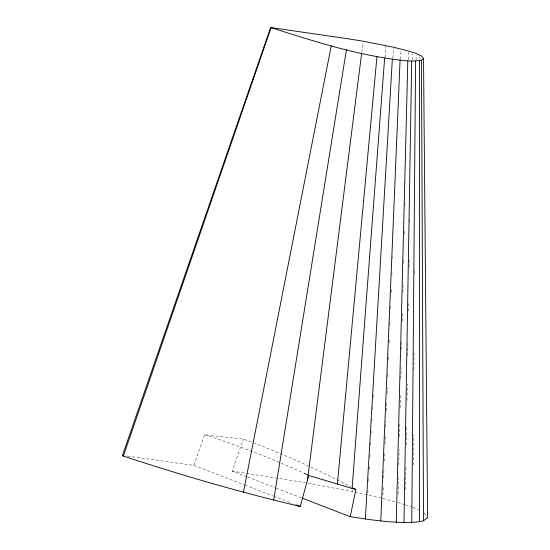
<?xml version="1.0" encoding="UTF-8"?>
<svg xmlns="http://www.w3.org/2000/svg" width="550" height="550" viewBox="0 0 550 550"><rect width="100%" height="100%" fill="white"/><g stroke="black" fill="none" stroke-linecap="round" stroke-linejoin="round"><path stroke-width="0.41" stroke-dasharray="2.75 2.06" d="M413.188 464.894L413.408 434.851M413.875 369.758L413.999 352.241M414.562 273.797L414.597 268.792M416.096 60.17L416.137 55.165M405.618 489.39L405.976 466.249M406.312 444.812L406.601 425.954M407 400.235L407.254 383.948M407.688 355.658L407.887 342.794M408.382 311.08L408.526 301.647M409.056 267.355L409.179 259.641M409.757 221.918L409.798 219.347M412.266 59.895L412.362 53.893M398.062 493.969L398.454 477.723M398.757 464.894L399.121 449.501M399.431 436.672L399.754 422.991M400.125 407.605L400.407 395.629M400.812 378.531L401.081 367.414M401.507 349.456L401.734 340.051M402.181 321.234L402.366 313.541M402.875 292.16L403.04 285.319M403.569 263.093L403.666 258.816M404.257 234.018L404.339 230.594M404.931 205.796L404.993 203.232M408.416 59.572L408.602 51.879M382.931 495.082L383.316 485.719M383.625 478.053L383.934 470.394M384.319 461.031L384.629 453.365M385.007 444.001L385.323 436.342M385.701 426.979L385.942 421.018M386.361 410.802L386.671 403.143M387.049 393.779L387.296 387.819M387.743 376.75L387.949 371.642M388.438 359.728L388.644 354.619M389.132 342.698L389.269 339.295M389.819 325.676L389.998 321.42M390.514 308.646L390.617 306.096M391.174 292.476L391.311 289.066M391.861 275.447L392.006 272.044M392.556 258.424L392.624 256.719M400.661 59.221L401.039 49.857M367.799 493.254L367.991 489.864M368.479 481.381L368.727 477.146M369.167 469.514L369.311 466.971M369.854 457.641L370.047 454.245M370.583 444.922L370.734 442.379M371.271 433.049L371.367 431.351M371.951 421.176L372.054 419.485M372.639 409.31L372.783 406.766M373.319 397.437L373.471 394.893M392.879 58.252L393.463 48.077M381.205 498.114L352.591 491.734L352.715 490.043M385.062 57.448L385.88 46.468M361.824 52.092L362.986 42.886M127.476 456.108L193.854 465.403L204.586 434.748L243.451 439.12A531.822 316.786 22.2 0 1 350.611 486.716M246.902 476.774L232.176 471.089L243.451 439.12M232.176 471.089L305.498 482.666M308.034 483.099L352.591 491.734M382.793 498.486L396.275 502.095M397.863 502.521L403.879 504.364M405.377 504.824L411.386 506.928M247.637 477.056L275.612 487.871M276.354 488.152L301.386 497.826M193.854 465.403L244.111 484.804M244.846 485.086L272.931 495.928M273.666 496.21L292.146 503.346M412.885 507.451L418.866 510.043M424.064 512.827L426.092 515.46M419.891 56.787L419.897 59.304M204.586 434.748A531.822 316.786 22.2 0 1 303.304 472.938"/><path stroke-width="0.82" d="M302.122 498.114L349.972 516.622A0.811 0.653 19.1 0 1 350.212 516.656L350.247 516.663C370.583 519.894 391.126 522.913 411.771 522.424L415.587 60.995L421.472 60.184L423.527 58.492L421.747 56.182L416.144 53.494L408.623 51.026L393.511 47.231L363.199 41.216L347.923 38.761L270.627 27.534L122.389 455.627L123.358 456.087C181.617 475.248 240.556 492.449 300.272 506.481L308.688 475.42A531.822 316.786 22.2 0 0 304.074 473.289M403.996 522.5L411.696 61.029L415.587 60.995M396.241 522.218L407.811 60.892C360.779 56.568 315.446 41.669 270.627 27.534M380.772 520.939L400.063 60.252M365.351 519.021L392.336 59.29M350.247 516.663L355.864 489.507L352.103 488.434L384.636 58.087M352.103 488.434L337.384 484.055L376.942 56.698M307.491 480.212L361.625 53.467M273.694 500.087L346.424 49.802M243.444 492.181L331.265 45.843M123.358 456.087L271.15 27.5M411.771 522.424L419.581 521.702L423.514 520.809L427.611 517.433L423.527 58.492M122.389 455.627L123.42 455.558M407.811 60.892L411.696 61.029M308.688 475.42L337.384 484.055M295.838 504.769L300.272 506.481M421.472 60.184L423.514 520.809M419.499 60.631L419.581 521.702M352.866 487.905A531.822 316.786 22.2 0 1 355.864 489.507"/></g></svg>
